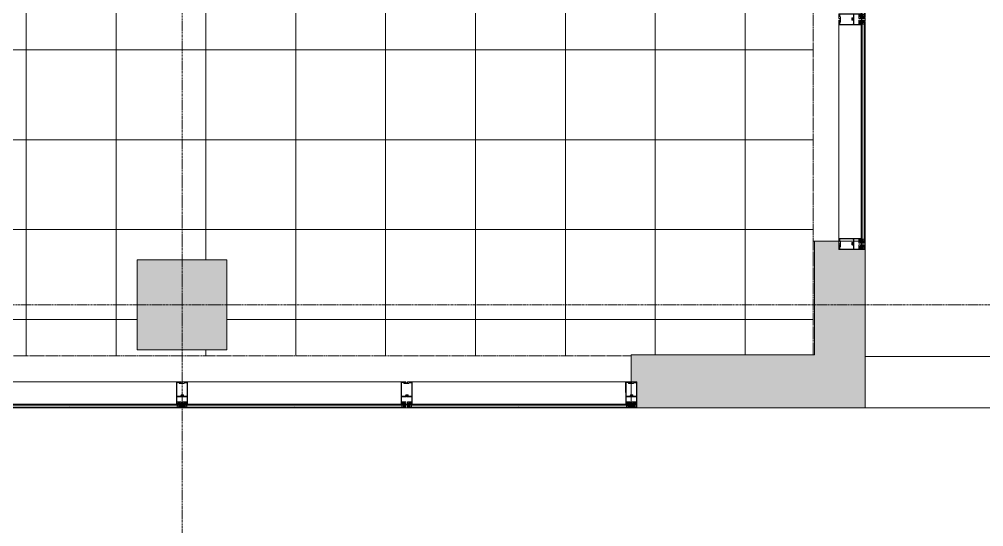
# Model space of a CAD drawing. Header units: inches. Extents: x -203 to 2853, y -968 to 768.
# Drawn here: x 1511.3 to 1768.9, y -570.5 to -435.1 of the extents above; entities that cross this region are included whole.
import ezdxf

# ---------------------------------------------------------------- set-up
doc = ezdxf.new("R2010")
doc.units = ezdxf.units.IN
doc.header["$MEASUREMENT"] = 0
doc.linetypes.add('Demolished', pattern=[0.1875, 0.125, -0.0625])
doc.linetypes.add('Grid Line 1_2_', pattern=[0.875, 0.5, -0.125, 0.125, -0.125])
for name, color, linetype, lineweight in [('A-CLNG', 13, 'Continuous', 13), ('A-CLNG-PATT', 13, 'Continuous', 13), ('A-DETL-GENF', 92, 'Continuous', 9), ('A-DETL-THIN', 151, 'Continuous', 9), ('A-Glaz-Exst', 7, 'Continuous', 9), ('A-WALL', 113, 'Continuous', 13), ('A-Wall-Exst', 7, 'Continuous', 9), ('A-WALL-PATT', 111, 'Continuous', 13), ('Jenner and Block 9fl_BB - MODIFIED_pb_dwg', 8, 'Continuous', 9), ('S-GRID', 1, 'Continuous', 9)]:
    doc.layers.add(name, color=color, linetype=linetype, lineweight=lineweight)

# ---------------------------------------------------------------- blocks, each defined once
blk = doc.blocks.new('Jenner and Block 9fl_BB - MODIFIED_pb_dwg_CW-STRIP-5619057-LEVEL 8 - DEMO RCP')
at = {"layer": 'A-Glaz-Exst'}
for p, q in [((-127.5, -52.64), (-124.39, -51.32)), ((-124.23, -51.38), (-123.91, -52.13)), ((-124.05, -51.17), (-123.01, -50.73)), ((-120.76, -51.54), (-120.96, -51.08)), ((-127.34, -53.32), (-127.56, -52.8)), ((-127.2, -53.33), (-127.26, -53.35)), ((-126.62, -54.54), (-127.12, -53.36)), ((-126.42, -55.17), (-123.32, -53.85)), ((-124.09, -52.63), (-124.08, -52.59)), ((-124.09, -52.78), (-124.03, -52.91)), ((-124.06, -52.65), (-124.04, -52.6)), ((-124.04, -52.43), (-123.99, -52.37)), ((-124.01, -52.57), (-123.8, -52.48)), ((-123.96, -52.47), (-123.97, -52.44)), ((-123.96, -52.36), (-123.88, -52.36)), ((-123.92, -52.42), (-123.9, -52.45)), ((-123.75, -52.48), (-123.71, -52.5)), ((-123.74, -52.44), (-123.69, -52.46)), ((-123.25, -53.69), (-123.64, -52.78)), ((-123.59, -52.56), (-123.13, -53.64)), ((-122.97, -53.7), (-121.94, -53.26)), ((-121.88, -51.54), (-122.01, -51.58)), ((-121.75, -51.73), (-121.85, -51.55)), ((-121.68, -51.87), (-121.79, -51.93)), ((-121.72, -51.64), (-121.66, -51.83)), ((-126.7, -54.61), (-126.64, -54.58))]:
    blk.add_line(p, q, dxfattribs=at)
at = {"layer": 'A-Glaz-Exst', "flags": 128}
for points in [[(-133.51, -24.09), (-122.34, -50.38), (-122.08, -51.01), (-121.85, -50.92), (-133.28, -23.99)], [(-132.82, -23.8), (-121.39, -50.72), (-121.16, -50.62), (-132.59, -23.7)], [(-122.46, -50.43), (-122.48, -50.37), (-127.89, -52.67), (-127.4, -53.82), (-127.17, -53.72), (-127.4, -53.82), (-127.89, -52.67), (-122.48, -50.37), (-122.46, -50.43), (-122.34, -50.38), (-122.46, -50.43), (-122.69, -50.53)], [(-123.87, -52.45), (-123.67, -52.37), (-124.11, -51.34)], [(-122.85, -50.8), (-122.46, -51.72), (-121.94, -51.5), (-121.95, -51.47), (-121.99, -51.48), (-122.01, -51.45), (-121.87, -51.38), (-121.85, -51.42), (-121.89, -51.45), (-121.88, -51.47), (-121.82, -51.45), (-120.96, -51.08), (-121.06, -50.85)], [(-122.34, -50.38), (-122.54, -50.87), (-122.2, -50.73), (-122.69, -50.53), (-122.37, -51.28)], [(-121.82, -51.45), (-120.96, -51.08), (-121.06, -50.85), (-122.21, -51.34)], [(-122.05, -51.56), (-122.05, -51.55), (-121.94, -51.5)], [(-121.99, -50.5), (-122.02, -50.42), (-121.62, -50.24), (-121.59, -50.33)], [(-121.96, -50.56), (-121.94, -50.62), (-121.84, -50.78), (-121.49, -50.63), (-121.54, -50.45), (-121.56, -50.39)], [(-121.7, -51.74), (-121.82, -51.45), (-121.7, -51.74), (-121.71, -51.74)], [(-109.83, -79.22), (-121.26, -52.3), (-121.49, -52.4), (-121.22, -53.03), (-121.34, -53.08), (-121.31, -53.13), (-126.72, -55.43), (-127.21, -54.28), (-126.95, -54.17), (-126.98, -54.18), (-127.21, -54.28), (-126.72, -55.43), (-121.31, -53.13), (-121.34, -53.08), (-121.57, -53.17)], [(-126.88, -54.24), (-126.91, -54.19), (-127.09, -53.75), (-126.74, -54.59)], [(-123.94, -52.21), (-124.27, -52.35), (-124.17, -52.58), (-123.98, -52.5)], [(-124.08, -52.57), (-124.09, -52.55), (-123.98, -52.5), (-124, -52.45), (-124.02, -52.45)], [(-123.87, -52.39), (-123.89, -52.4), (-123.87, -52.45), (-123.76, -52.41), (-123.75, -52.43)], [(-121.87, -53.1), (-122.26, -52.18), (-121.74, -51.96), (-121.73, -51.99), (-121.77, -52.01), (-121.75, -52.05), (-121.61, -51.99), (-121.63, -51.95), (-121.67, -51.96), (-121.68, -51.93), (-121.57, -51.89), (-121.69, -51.6), (-121.7, -51.6), (-121.69, -51.6), (-121.57, -51.89), (-120.76, -51.54), (-120.67, -51.77), (-121.82, -52.26)], [(-110.06, -79.32), (-121.22, -53.03), (-121.71, -52.83), (-121.37, -52.68), (-121.57, -53.17), (-121.88, -52.43)], [(-121.81, -51.97), (-121.8, -51.98), (-121.74, -51.96)], [(-121.08, -52.63), (-121.11, -52.57), (-121.15, -52.39), (-120.81, -52.24), (-120.71, -52.4), (-120.68, -52.46)], [(-121.06, -52.69), (-121.02, -52.77), (-120.62, -52.6), (-120.66, -52.52)], [(-109.37, -79.03), (-120.8, -52.1), (-120.57, -52), (-109.14, -78.93)], [(-126.92, -54.33), (-126.83, -54.53), (-126.86, -54.54), (-126.88, -54.5), (-126.92, -54.51), (-126.86, -54.66), (-126.82, -54.64), (-126.84, -54.6), (-126.81, -54.58), (-126.59, -55.1)]]:
    blk.add_lwpolyline(points, dxfattribs=at)
blk.add_lwpolyline([(-120.67, -51.77), (-120.76, -51.54), (-121.57, -51.89), (-120.76, -51.54)], close=True, dxfattribs=at)
at = {"layer": 'A-Glaz-Exst'}
for centre, radius in [((-121.98, -50.53), 0.0312), ((-121.57, -50.36), 0.0313), ((-121.07, -52.66), 0.0312), ((-120.67, -52.49), 0.0312)]:
    blk.add_circle(centre, radius, dxfattribs=at)
for centre, radius, start, end in [((-124.34, -51.43), 0.125, 23.0045, 113.0045), ((-124, -51.29), 0.125, 113.0045, 203.0045), ((-122.96, -50.85), 0.125, 23.0045, 113.0045), ((-122.22, -51.15), 0.313, 76.1346, 149.8744), ((-122.18, -51.16), 0.221, 68.0045, 194.8744), ((-122.26, -51.23), 0.125, 203.0045, 293.0045), ((-121.97, -51.25), 0.257, 114.4891, 201.5199), ((-121.43, -51.25), 0.531, 84.932, 141.077), ((-121.55, -50.92), 0.145, 75.2021, 272.5168), ((-121.46, -50.89), 0.13, 309.3067, 96.5963), ((-121.06, -50.72), 0.266, 174.932, 231.077), ((-121.01, -50.7), 0.266, 174.932, 231.077), ((-120.95, -50.67), 0.266, 174.932, 231.077), ((-120.89, -50.65), 0.266, 174.932, 231.077), ((-127.45, -52.75), 0.125, 113.0045, 203.0045), ((-127.29, -53.29), 0.0625, 203.0045, 293.0045), ((-127.18, -53.39), 0.0625, 23.0045, 113.0045), ((-127.15, -53.78), 0.0625, 23.0045, 113.0045), ((-127.15, -53.78), 0.0625, 23.0045, 113.0045), ((-124.01, -52.66), 0.089, 160.7135, 253.0177), ((-124.03, -52.23), 0.548, 263.7768, 322.8434), ((-124.09, -52.58), 0.0197, 337.7655, 23.0045), ((-123.99, -52.65), 0.0695, 179.3043, 235.285), ((-124.03, -52.58), 0.0139, 50.356, 225.537), ((-124.03, -52.44), 0.016, 138.4428, 293.0045), ((-124.03, -52.23), 0.517, 269.0257, 316.9833), ((-124.05, -52.6), 0.0118, 337.7655, 45.537), ((-124.02, -52.26), 0.451, 268.6149, 317.394), ((-124.03, -52.23), 0.673, 269.5765, 305.68), ((-124.02, -52.56), 0.0118, 230.356, 293.0045), ((-123.96, -52.4), 0.04, 87.5662, 138.4428), ((-123.94, -52.43), 0.0306, 26.7074, 199.3016), ((-123.93, -52.46), 0.0306, 206.7074, 19.3016), ((-123.97, -52.16), 0.0625, 293.0045, 23.0045), ((-123.88, -52.38), 0.016, 293.0045, 87.5662), ((-123.8, -52.47), 0.0118, 293.0045, 355.653), ((-123.77, -52.47), 0.0139, 0.472, 175.653), ((-123.75, -52.47), 0.0118, 180.472, 248.2435), ((-123.73, -52.43), 0.0197, 203.0045, 248.2435), ((-123.75, -52.55), 0.0695, 350.7239, 46.7046), ((-123.73, -52.54), 0.089, 332.9913, 65.2955), ((-123.37, -53.73), 0.125, 293.0045, 23.0045), ((-123.02, -53.59), 0.125, 203.0045, 293.0045), ((-122.02, -51.55), 0.0312, 203.0045, 288.0045), ((-121.98, -53.15), 0.125, 293.0045, 23.0045), ((-121.77, -52.38), 0.125, 113.0045, 203.0045), ((-121.88, -51.57), 0.0312, 23.0045, 108.0045), ((-121.67, -52.37), 0.221, 211.1346, 338.0045), ((-121.58, -52.16), 0.257, 204.4891, 291.5199), ((-121.78, -51.95), 0.0312, 118.0045, 203.0045), ((-121.69, -52.41), 0.313, 256.1346, 329.8744), ((-121.72, -51.71), 0.0313, 208.0045, 293.0045), ((-121.69, -51.63), 0.0313, 113.0045, 198.0045), ((-121.69, -51.84), 0.0312, 298.0045, 23.0045), ((-121.21, -51.77), 0.531, 264.932, 321.077), ((-121.06, -52.09), 0.145, 133.4921, 330.8069), ((-120.97, -52.04), 0.13, 309.4127, 96.7023), ((-120.57, -51.87), 0.266, 174.932, 231.077), ((-120.52, -51.85), 0.266, 174.932, 231.077), ((-120.46, -51.82), 0.266, 174.932, 231.077), ((-120.4, -51.8), 0.266, 174.932, 231.077), ((-126.94, -54.2), 0.0312, 23.0045, 113.0045), ((-126.94, -54.2), 0.0312, 23.0045, 113.0045), ((-126.89, -54.31), 0.0312, 113.0045, 203.0045), ((-126.91, -54.26), 0.0313, 293.0045, 23.0045), ((-126.71, -54.58), 0.0312, 203.0045, 293.0045), ((-126.65, -54.55), 0.0313, 293.0045, 23.0045), ((-126.47, -55.05), 0.125, 203.0045, 293.0045)]:
    blk.add_arc(centre, radius, start, end, dxfattribs=at)
blk = doc.blocks.new('Jenner and Block 9fl_BB - MODIFIED_pb_dwg_CW-STRIP-V18-LEVEL 8 - DEMO RCP')
at = {"layer": 'A-Glaz-Exst'}
for p, q in [((-127.5, -52.64), (-124.39, -51.32)), ((-124.23, -51.38), (-123.91, -52.13)), ((-124.05, -51.17), (-123.01, -50.73)), ((-122.46, -50.43), (-122.48, -50.37)), ((-120.76, -51.54), (-120.96, -51.08)), ((-127.34, -53.32), (-127.56, -52.8)), ((-127.2, -53.33), (-127.26, -53.35)), ((-126.62, -54.54), (-127.12, -53.36)), ((-126.42, -55.17), (-123.32, -53.85)), ((-124.09, -52.63), (-124.08, -52.59)), ((-124.09, -52.78), (-124.03, -52.91)), ((-124.06, -52.65), (-124.04, -52.6)), ((-124.04, -52.43), (-123.99, -52.37)), ((-124.01, -52.57), (-123.8, -52.48)), ((-123.96, -52.47), (-123.97, -52.44)), ((-123.96, -52.36), (-123.88, -52.36)), ((-123.92, -52.42), (-123.9, -52.45)), ((-123.75, -52.48), (-123.71, -52.5)), ((-123.74, -52.44), (-123.69, -52.46)), ((-123.25, -53.69), (-123.64, -52.78)), ((-123.59, -52.56), (-123.13, -53.64)), ((-122.97, -53.7), (-121.94, -53.26)), ((-121.88, -51.54), (-122.01, -51.58)), ((-121.75, -51.73), (-121.85, -51.55)), ((-121.68, -51.87), (-121.79, -51.93)), ((-121.72, -51.64), (-121.66, -51.83)), ((-126.7, -54.61), (-126.64, -54.58))]:
    blk.add_line(p, q, dxfattribs=at)
at = {"layer": 'A-Glaz-Exst', "flags": 128}
for points in [[(-123.87, -52.45), (-123.67, -52.37), (-124.11, -51.34)], [(-122.85, -50.8), (-122.46, -51.72), (-121.94, -51.5), (-121.95, -51.47), (-121.99, -51.48), (-122.01, -51.45), (-121.87, -51.38), (-121.85, -51.42), (-121.89, -51.45), (-121.88, -51.47), (-121.82, -51.45), (-120.96, -51.08), (-121.06, -50.85)], [(-122.48, -50.37), (-122.46, -50.43), (-122.34, -50.38), (-122.46, -50.43), (-122.69, -50.53)], [(-122.34, -50.38), (-122.54, -50.87), (-122.2, -50.73), (-122.69, -50.53), (-122.37, -51.28)], [(-122.37, -50.32), (-122.34, -50.38), (-122.08, -51.01), (-121.85, -50.92), (-122.14, -50.23)], [(-121.82, -51.45), (-120.96, -51.08), (-121.06, -50.85), (-122.21, -51.34)], [(-122.05, -51.56), (-122.05, -51.55), (-121.94, -51.5)], [(-121.99, -50.5), (-122.02, -50.42), (-121.62, -50.24), (-121.59, -50.33)], [(-121.96, -50.56), (-121.94, -50.62), (-121.84, -50.78), (-121.49, -50.63), (-121.54, -50.45), (-121.56, -50.39)], [(-121.7, -51.74), (-121.82, -51.45), (-121.7, -51.74), (-121.71, -51.74)], [(-121.68, -50.03), (-121.39, -50.72), (-121.16, -50.62), (-121.45, -49.93)], [(-109.83, -79.22), (-121.26, -52.3), (-121.49, -52.4), (-121.22, -53.03), (-121.34, -53.08), (-121.31, -53.13), (-126.72, -55.43), (-127.21, -54.28), (-126.95, -54.17), (-126.98, -54.18), (-127.21, -54.28), (-126.72, -55.43), (-121.31, -53.13), (-121.34, -53.08), (-121.57, -53.17)], [(-126.88, -54.24), (-126.91, -54.19), (-127.09, -53.75), (-126.74, -54.59)], [(-123.94, -52.21), (-124.27, -52.35), (-124.17, -52.58), (-123.98, -52.5)], [(-124.08, -52.57), (-124.09, -52.55), (-123.98, -52.5), (-124, -52.45), (-124.02, -52.45)], [(-123.87, -52.39), (-123.89, -52.4), (-123.87, -52.45), (-123.76, -52.41), (-123.75, -52.43)], [(-121.87, -53.1), (-122.26, -52.18), (-121.74, -51.96), (-121.73, -51.99), (-121.77, -52.01), (-121.75, -52.05), (-121.61, -51.99), (-121.63, -51.95), (-121.67, -51.96), (-121.68, -51.93), (-121.57, -51.89), (-121.69, -51.6), (-121.7, -51.6), (-121.69, -51.6), (-121.57, -51.89), (-120.76, -51.54), (-120.67, -51.77), (-121.82, -52.26)], [(-110.06, -79.32), (-121.22, -53.03), (-121.71, -52.83), (-121.37, -52.68), (-121.57, -53.17), (-121.88, -52.43)], [(-121.81, -51.97), (-121.8, -51.98), (-121.74, -51.96)], [(-121.08, -52.63), (-121.11, -52.57), (-121.15, -52.39), (-120.81, -52.24), (-120.71, -52.4), (-120.68, -52.46)], [(-121.06, -52.69), (-121.02, -52.77), (-120.62, -52.6), (-120.66, -52.52)], [(-109.37, -79.03), (-120.8, -52.1), (-120.57, -52), (-109.14, -78.93)], [(-126.92, -54.33), (-126.83, -54.53), (-126.86, -54.54), (-126.88, -54.5), (-126.92, -54.51), (-126.86, -54.66), (-126.82, -54.64), (-126.84, -54.6), (-126.81, -54.58), (-126.59, -55.1)]]:
    blk.add_lwpolyline(points, dxfattribs=at)
for points in [[(-127.4, -53.82), (-127.17, -53.72)], [(-120.67, -51.77), (-120.76, -51.54), (-121.57, -51.89), (-120.76, -51.54)]]:
    blk.add_lwpolyline(points, close=True, dxfattribs=at)
at = {"layer": 'A-Glaz-Exst'}
for centre, radius in [((-121.98, -50.53), 0.0312), ((-121.57, -50.36), 0.0313), ((-121.07, -52.66), 0.0312), ((-120.67, -52.49), 0.0312)]:
    blk.add_circle(centre, radius, dxfattribs=at)
for centre, radius, start, end in [((-124.34, -51.43), 0.125, 23.0045, 113.0045), ((-124, -51.29), 0.125, 113.0045, 203.0045), ((-122.96, -50.85), 0.125, 23.0045, 113.0045), ((-122.22, -51.15), 0.313, 76.1346, 149.8744), ((-122.18, -51.16), 0.221, 68.0045, 194.8744), ((-122.26, -51.23), 0.125, 203.0045, 293.0045), ((-121.97, -51.25), 0.257, 114.4891, 201.5199), ((-121.43, -51.25), 0.531, 84.932, 141.077), ((-121.55, -50.92), 0.145, 75.2021, 272.5168), ((-121.46, -50.89), 0.13, 309.3067, 96.5963), ((-121.06, -50.72), 0.266, 174.932, 231.077), ((-121.01, -50.7), 0.266, 174.932, 231.077), ((-120.95, -50.67), 0.266, 174.932, 231.077), ((-120.89, -50.65), 0.266, 174.932, 231.077), ((-127.45, -52.75), 0.125, 113.0045, 203.0045), ((-127.29, -53.29), 0.0625, 203.0045, 293.0045), ((-127.18, -53.39), 0.0625, 23.0045, 113.0045), ((-127.15, -53.78), 0.0625, 23.0045, 113.0045), ((-127.15, -53.78), 0.0625, 23.0045, 113.0045), ((-124.01, -52.66), 0.089, 160.7135, 253.0177), ((-124.03, -52.23), 0.548, 263.7768, 322.8434), ((-124.09, -52.58), 0.0197, 337.7655, 23.0045), ((-123.99, -52.65), 0.0695, 179.3043, 235.285), ((-124.03, -52.58), 0.0139, 50.356, 225.537), ((-124.03, -52.44), 0.016, 138.4428, 293.0045), ((-124.03, -52.23), 0.517, 269.0257, 316.9833), ((-124.05, -52.6), 0.0118, 337.7655, 45.537), ((-124.02, -52.26), 0.451, 268.6149, 317.394), ((-124.03, -52.23), 0.673, 269.5765, 305.68), ((-124.02, -52.56), 0.0118, 230.356, 293.0045), ((-123.96, -52.4), 0.04, 87.5662, 138.4428), ((-123.94, -52.43), 0.0306, 26.7074, 199.3016), ((-123.93, -52.46), 0.0306, 206.7074, 19.3016), ((-123.97, -52.16), 0.0625, 293.0045, 23.0045), ((-123.88, -52.38), 0.016, 293.0045, 87.5662), ((-123.8, -52.47), 0.0118, 293.0045, 355.653), ((-123.77, -52.47), 0.0139, 0.472, 175.653), ((-123.75, -52.47), 0.0118, 180.472, 248.2435), ((-123.73, -52.43), 0.0197, 203.0045, 248.2435), ((-123.75, -52.55), 0.0695, 350.7239, 46.7046), ((-123.73, -52.54), 0.089, 332.9913, 65.2955), ((-123.37, -53.73), 0.125, 293.0045, 23.0045), ((-123.02, -53.59), 0.125, 203.0045, 293.0045), ((-122.02, -51.55), 0.0312, 203.0045, 288.0045), ((-121.98, -53.15), 0.125, 293.0045, 23.0045), ((-121.77, -52.38), 0.125, 113.0045, 203.0045), ((-121.88, -51.57), 0.0312, 23.0045, 108.0045), ((-121.67, -52.37), 0.221, 211.1346, 338.0045), ((-121.58, -52.16), 0.257, 204.4891, 291.5199), ((-121.78, -51.95), 0.0312, 118.0045, 203.0045), ((-121.69, -52.41), 0.313, 256.1346, 329.8744), ((-121.72, -51.71), 0.0313, 208.0045, 293.0045), ((-121.69, -51.63), 0.0313, 113.0045, 198.0045), ((-121.69, -51.84), 0.0312, 298.0045, 23.0045), ((-121.21, -51.77), 0.531, 264.932, 321.077), ((-121.06, -52.09), 0.145, 133.4921, 330.8069), ((-120.97, -52.04), 0.13, 309.4127, 96.7023), ((-120.57, -51.87), 0.266, 174.932, 231.077), ((-120.52, -51.85), 0.266, 174.932, 231.077), ((-120.46, -51.82), 0.266, 174.932, 231.077), ((-120.4, -51.8), 0.266, 174.932, 231.077), ((-126.94, -54.2), 0.0312, 23.0045, 113.0045), ((-126.94, -54.2), 0.0312, 23.0045, 113.0045), ((-126.89, -54.31), 0.0312, 113.0045, 203.0045), ((-126.91, -54.26), 0.0313, 293.0045, 23.0045), ((-126.71, -54.58), 0.0312, 203.0045, 293.0045), ((-126.65, -54.55), 0.0313, 293.0045, 23.0045), ((-126.47, -55.05), 0.125, 203.0045, 293.0045)]:
    blk.add_arc(centre, radius, start, end, dxfattribs=at)
blk = doc.blocks.new('Jenner and Block 9fl_BB - MODIFIED_pb_dwg_CW-STRIP-V19-LEVEL 8 - DEMO RCP')
at = {"layer": 'A-Glaz-Exst'}
for p, q in [((-127.5, -52.64), (-124.39, -51.32)), ((-124.23, -51.38), (-123.91, -52.13)), ((-124.05, -51.17), (-123.01, -50.73)), ((-120.76, -51.54), (-120.96, -51.08)), ((-127.34, -53.32), (-127.56, -52.8)), ((-127.2, -53.33), (-127.26, -53.35)), ((-126.62, -54.54), (-127.12, -53.36)), ((-126.42, -55.17), (-123.32, -53.85)), ((-124.09, -52.63), (-124.08, -52.59)), ((-124.09, -52.78), (-124.03, -52.91)), ((-124.06, -52.65), (-124.04, -52.6)), ((-124.04, -52.43), (-123.99, -52.37)), ((-124.01, -52.57), (-123.8, -52.48)), ((-123.96, -52.47), (-123.97, -52.44)), ((-123.96, -52.36), (-123.88, -52.36)), ((-123.92, -52.42), (-123.9, -52.45)), ((-123.75, -52.48), (-123.71, -52.5)), ((-123.74, -52.44), (-123.69, -52.46)), ((-123.25, -53.69), (-123.64, -52.78)), ((-123.59, -52.56), (-123.13, -53.64)), ((-122.97, -53.7), (-121.94, -53.26)), ((-121.88, -51.54), (-122.01, -51.58)), ((-121.75, -51.73), (-121.85, -51.55)), ((-121.68, -51.87), (-121.79, -51.93)), ((-121.72, -51.64), (-121.66, -51.83)), ((-126.7, -54.61), (-126.64, -54.58))]:
    blk.add_line(p, q, dxfattribs=at)
at = {"layer": 'A-Glaz-Exst', "flags": 128}
for points in [[(-133.51, -24.09), (-122.34, -50.38), (-122.08, -51.01), (-121.85, -50.92), (-133.28, -23.99)], [(-132.82, -23.8), (-121.39, -50.72), (-121.16, -50.62), (-132.59, -23.7)], [(-122.46, -50.43), (-122.48, -50.37), (-127.89, -52.67), (-127.6, -53.36)], [(-127.6, -53.36), (-127.89, -52.67), (-122.48, -50.37), (-122.46, -50.43), (-122.34, -50.38), (-122.46, -50.43), (-122.69, -50.53)], [(-123.87, -52.45), (-123.67, -52.37), (-124.11, -51.34)], [(-122.85, -50.8), (-122.46, -51.72), (-121.94, -51.5), (-121.95, -51.47), (-121.99, -51.48), (-122.01, -51.45), (-121.87, -51.38), (-121.85, -51.42), (-121.89, -51.45), (-121.88, -51.47), (-121.82, -51.45), (-120.96, -51.08), (-121.06, -50.85)], [(-122.34, -50.38), (-122.54, -50.87), (-122.2, -50.73), (-122.69, -50.53), (-122.37, -51.28)], [(-121.82, -51.45), (-120.96, -51.08), (-121.06, -50.85), (-122.21, -51.34)], [(-122.05, -51.56), (-122.05, -51.55), (-121.94, -51.5)], [(-121.99, -50.5), (-122.02, -50.42), (-121.62, -50.24), (-121.59, -50.33)], [(-121.96, -50.56), (-121.94, -50.62), (-121.84, -50.78), (-121.49, -50.63), (-121.54, -50.45), (-121.56, -50.39)], [(-121.7, -51.74), (-121.82, -51.45), (-121.7, -51.74), (-121.71, -51.74)], [(-126.88, -54.24), (-126.91, -54.19), (-127.09, -53.75), (-126.74, -54.59)], [(-123.94, -52.21), (-124.27, -52.35), (-124.17, -52.58), (-123.98, -52.5)], [(-124.08, -52.57), (-124.09, -52.55), (-123.98, -52.5), (-124, -52.45), (-124.02, -52.45)], [(-123.87, -52.39), (-123.89, -52.4), (-123.87, -52.45), (-123.76, -52.41), (-123.75, -52.43)], [(-121.87, -53.1), (-122.26, -52.18), (-121.74, -51.96), (-121.73, -51.99), (-121.77, -52.01), (-121.75, -52.05), (-121.61, -51.99), (-121.63, -51.95), (-121.67, -51.96), (-121.68, -51.93), (-121.57, -51.89), (-121.69, -51.6), (-121.7, -51.6), (-121.69, -51.6), (-121.57, -51.89), (-120.76, -51.54), (-120.67, -51.77), (-121.82, -52.26)], [(-121.2, -53.09), (-121.22, -53.03), (-121.71, -52.83), (-121.37, -52.68), (-121.57, -53.17), (-121.88, -52.43)], [(-121.81, -51.97), (-121.8, -51.98), (-121.74, -51.96)], [(-121.31, -53.13), (-121.34, -53.08), (-121.57, -53.17)], [(-120.97, -52.99), (-121.26, -52.3), (-121.49, -52.4), (-121.22, -53.03), (-121.34, -53.08), (-121.31, -53.13)], [(-121.08, -52.63), (-121.11, -52.57), (-121.15, -52.39), (-120.81, -52.24), (-120.71, -52.4), (-120.68, -52.46)], [(-121.06, -52.69), (-121.02, -52.77), (-120.62, -52.6), (-120.66, -52.52)], [(-120.51, -52.79), (-120.8, -52.1), (-120.57, -52), (-120.28, -52.69)], [(-126.92, -54.33), (-126.83, -54.53), (-126.86, -54.54), (-126.88, -54.5), (-126.92, -54.51), (-126.86, -54.66), (-126.82, -54.64), (-126.84, -54.6), (-126.81, -54.58), (-126.59, -55.1)]]:
    blk.add_lwpolyline(points, dxfattribs=at)
for points in [[(-127.4, -53.82), (-127.17, -53.72)], [(-120.67, -51.77), (-120.76, -51.54), (-121.57, -51.89), (-120.76, -51.54)], [(-127.21, -54.28), (-126.95, -54.17), (-126.98, -54.18)]]:
    blk.add_lwpolyline(points, close=True, dxfattribs=at)
at = {"layer": 'A-Glaz-Exst'}
for centre, radius in [((-121.98, -50.53), 0.0312), ((-121.57, -50.36), 0.0313), ((-121.07, -52.66), 0.0312), ((-120.67, -52.49), 0.0312)]:
    blk.add_circle(centre, radius, dxfattribs=at)
for centre, radius, start, end in [((-124.34, -51.43), 0.125, 23.0045, 113.0045), ((-124, -51.29), 0.125, 113.0045, 203.0045), ((-122.96, -50.85), 0.125, 23.0045, 113.0045), ((-122.22, -51.15), 0.313, 76.1346, 149.8744), ((-122.18, -51.16), 0.221, 68.0045, 194.8744), ((-122.26, -51.23), 0.125, 203.0045, 293.0045), ((-121.97, -51.25), 0.257, 114.4891, 201.5199), ((-121.43, -51.25), 0.531, 84.932, 141.077), ((-121.55, -50.92), 0.145, 75.2021, 272.5168), ((-121.46, -50.89), 0.13, 309.3067, 96.5963), ((-121.06, -50.72), 0.266, 174.932, 231.077), ((-121.01, -50.7), 0.266, 174.932, 231.077), ((-120.95, -50.67), 0.266, 174.932, 231.077), ((-120.89, -50.65), 0.266, 174.932, 231.077), ((-127.45, -52.75), 0.125, 113.0045, 203.0045), ((-127.29, -53.29), 0.0625, 203.0045, 293.0045), ((-127.18, -53.39), 0.0625, 23.0045, 113.0045), ((-127.15, -53.78), 0.0625, 23.0045, 113.0045), ((-127.15, -53.78), 0.0625, 23.0045, 113.0045), ((-124.01, -52.66), 0.089, 160.7135, 253.0177), ((-124.03, -52.23), 0.548, 263.7768, 322.8434), ((-124.09, -52.58), 0.0197, 337.7655, 23.0045), ((-123.99, -52.65), 0.0695, 179.3043, 235.285), ((-124.03, -52.58), 0.0139, 50.356, 225.537), ((-124.03, -52.44), 0.016, 138.4428, 293.0045), ((-124.03, -52.23), 0.517, 269.0257, 316.9833), ((-124.05, -52.6), 0.0118, 337.7655, 45.537), ((-124.02, -52.26), 0.451, 268.6149, 317.394), ((-124.03, -52.23), 0.673, 269.5765, 305.68), ((-124.02, -52.56), 0.0118, 230.356, 293.0045), ((-123.96, -52.4), 0.04, 87.5662, 138.4428), ((-123.94, -52.43), 0.0306, 26.7074, 199.3016), ((-123.93, -52.46), 0.0306, 206.7074, 19.3016), ((-123.97, -52.16), 0.0625, 293.0045, 23.0045), ((-123.88, -52.38), 0.016, 293.0045, 87.5662), ((-123.8, -52.47), 0.0118, 293.0045, 355.653), ((-123.77, -52.47), 0.0139, 0.472, 175.653), ((-123.75, -52.47), 0.0118, 180.472, 248.2435), ((-123.73, -52.43), 0.0197, 203.0045, 248.2435), ((-123.75, -52.55), 0.0695, 350.7239, 46.7046), ((-123.73, -52.54), 0.089, 332.9913, 65.2955), ((-123.37, -53.73), 0.125, 293.0045, 23.0045), ((-123.02, -53.59), 0.125, 203.0045, 293.0045), ((-122.02, -51.55), 0.0312, 203.0045, 288.0045), ((-121.98, -53.15), 0.125, 293.0045, 23.0045), ((-121.77, -52.38), 0.125, 113.0045, 203.0045), ((-121.88, -51.57), 0.0312, 23.0045, 108.0045), ((-121.67, -52.37), 0.221, 211.1346, 338.0045), ((-121.58, -52.16), 0.257, 204.4891, 291.5199), ((-121.78, -51.95), 0.0312, 118.0045, 203.0045), ((-121.69, -52.41), 0.313, 256.1346, 329.8744), ((-121.72, -51.71), 0.0313, 208.0045, 293.0045), ((-121.69, -51.63), 0.0313, 113.0045, 198.0045), ((-121.69, -51.84), 0.0312, 298.0045, 23.0045), ((-121.21, -51.77), 0.531, 264.932, 321.077), ((-121.06, -52.09), 0.145, 133.4921, 330.8069), ((-120.97, -52.04), 0.13, 309.4127, 96.7023), ((-120.57, -51.87), 0.266, 174.932, 231.077), ((-120.52, -51.85), 0.266, 174.932, 231.077), ((-120.46, -51.82), 0.266, 174.932, 231.077), ((-120.4, -51.8), 0.266, 174.932, 231.077), ((-126.94, -54.2), 0.0312, 23.0045, 113.0045), ((-126.94, -54.2), 0.0312, 23.0045, 113.0045), ((-126.89, -54.31), 0.0312, 113.0045, 203.0045), ((-126.91, -54.26), 0.0313, 293.0045, 23.0045), ((-126.71, -54.58), 0.0312, 203.0045, 293.0045), ((-126.65, -54.55), 0.0313, 293.0045, 23.0045), ((-126.47, -55.05), 0.125, 203.0045, 293.0045)]:
    blk.add_arc(centre, radius, start, end, dxfattribs=at)
blk = doc.blocks.new('Jenner and Block 9fl_BB - MODIFIED_pb_dwg-4752101-LEVEL 8 - DEMO RCP')
at = {"layer": 'A-Glaz-Exst'}
for p, q in [((1730.17, -493.55), (1730.17, -436.55)), ((1496.23, -531.81), (1553.23, -531.81)), ((1556.23, -531.81), (1613.23, -531.81)), ((1616.23, -531.81), (1673.23, -531.81))]:
    blk.add_line(p, q, dxfattribs=at)
at = {"layer": 'A-Wall-Exst'}
blk.add_line((1723.7, -494.3), (1723.3, -494.3), dxfattribs=at)
at = {"layer": 'A-Wall-Exst', "flags": 128}
for points in [[(1924.09, 337.71), (1924.09, -538.81), (1737.17, -538.81)], [(1737.17, -525.05), (1909.84, -525.05), (1909.84, 337.71)], [(1737.17, -496.55), (1737.17, -494.3), (1730.17, -494.3)], [(1674.68, -531.81), (1674.68, -538.81), (1676.23, -538.81)]]:
    blk.add_lwpolyline(points, dxfattribs=at)
at = {"layer": 'A-WALL-PATT', "color": 7, "lineweight": 9}
for p, q in [((1723.3, -494.3), (1723.7, -494.3)), ((1730.17, -494.3), (1737.17, -494.3)), ((1674.68, -538.81), (1674.68, -531.81))]:
    blk.add_line(p, q, dxfattribs=at)
for name, p, rotation in [('Jenner and Block 9fl_BB - MODIFIED_pb_dwg_CW-STRIP-5619057-LEVEL 8 - DEMO RCP', (1868.48, -435.05), 336.9955198969619), ('Jenner and Block 9fl_BB - MODIFIED_pb_dwg_CW-STRIP-V19-LEVEL 8 - DEMO RCP', (1868.48, -495.05), 336.9955198969619), ('Jenner and Block 9fl_BB - MODIFIED_pb_dwg_CW-STRIP-5619057-LEVEL 8 - DEMO RCP', (1494.73, -670.12), 246.9955198969619), ('Jenner and Block 9fl_BB - MODIFIED_pb_dwg_CW-STRIP-5619057-LEVEL 8 - DEMO RCP', (1554.73, -670.12), 246.9955198969619), ('Jenner and Block 9fl_BB - MODIFIED_pb_dwg_CW-STRIP-5619057-LEVEL 8 - DEMO RCP', (1614.73, -670.12), 246.9955198969619), ('Jenner and Block 9fl_BB - MODIFIED_pb_dwg_CW-STRIP-V18-LEVEL 8 - DEMO RCP', (1674.73, -670.12), 246.9955198969619)]:
    blk.add_blockref(name, p, dxfattribs=dict(rotation=rotation))

msp = doc.modelspace()

# ---------------------------------------------------------------- hatches: boundary and pattern name
at = {"layer": 'A-CLNG-PATT', "linetype": 'Demolished'}
h = msp.add_hatch(dxfattribs=at)
h.set_pattern_fill('FP_6', color=135, style=0, pattern_type=2)
h.set_pattern_definition([(270, (1585.11, -11.207), (-24, -1e-15), []), (180, (1585.11, -11.207), (3e-15, 24), [])])
h.paths.add_polyline_path([(1242.64, -524.94), (1674.68, -524.94), (1674.68, -524.65), (1723.3, -524.65), (1723.3, -378.61), (1502.19, -378.61), (1502.19, -381.44), (1198.61, -381.44), (1198.61, -415.71), (1608.83, -415.71), (1608.83, -419.21), (1198.61, -419.21), (1198.61, -524.94), (1203.94, -524.94)], flags=0)
h.paths.add_polyline_path([(1553.86, -523.31), (1542.73, -523.31), (1542.73, -499.31), (1566.73, -499.31), (1566.73, -523.31)], flags=0)
h.paths.add_polyline_path([(1266.11, -523.31), (1242.73, -523.31), (1242.73, -499.31), (1266.73, -499.31), (1266.73, -523.31)], flags=0)
h.paths.add_polyline_path([(1429.11, -482.21), (1428.33, -482.11), (1427.61, -481.81), (1426.99, -481.33), (1426.51, -480.71), (1426.21, -479.98), (1426.11, -479.21), (1426.21, -478.43), (1426.51, -477.71), (1426.99, -477.09), (1427.61, -476.61), (1428.33, -476.31), (1429.11, -476.21), (1429.89, -476.31), (1430.61, -476.61), (1431.23, -477.09), (1431.71, -477.71), (1432.01, -478.43), (1432.11, -479.21), (1432.01, -479.98), (1431.71, -480.71), (1431.23, -481.33), (1430.61, -481.81), (1429.89, -482.11)], flags=0)
h.paths.add_polyline_path([(1357.11, -482.21), (1356.33, -482.11), (1355.61, -481.81), (1354.99, -481.33), (1354.51, -480.71), (1354.21, -479.98), (1354.11, -479.21), (1354.21, -478.43), (1354.51, -477.71), (1354.99, -477.09), (1355.61, -476.61), (1356.33, -476.31), (1357.11, -476.21), (1357.89, -476.31), (1358.61, -476.61), (1359.23, -477.09), (1359.71, -477.71), (1360.01, -478.43), (1360.11, -479.21), (1360.01, -479.98), (1359.71, -480.71), (1359.23, -481.33), (1358.61, -481.81), (1357.89, -482.11)], flags=0)
h.paths.add_polyline_path([(1213.11, -482.21), (1212.33, -482.11), (1211.61, -481.81), (1210.99, -481.33), (1210.51, -480.71), (1210.21, -479.98), (1210.11, -479.21), (1210.21, -478.43), (1210.51, -477.71), (1210.99, -477.09), (1211.61, -476.61), (1212.33, -476.31), (1213.11, -476.21), (1213.89, -476.31), (1214.61, -476.61), (1215.23, -477.09), (1215.71, -477.71), (1216.01, -478.43), (1216.11, -479.21), (1216.01, -479.98), (1215.71, -480.71), (1215.23, -481.33), (1214.61, -481.81), (1213.89, -482.11)], flags=0)
h.paths.add_polyline_path([(1501.11, -482.21), (1500.33, -482.11), (1499.61, -481.81), (1498.99, -481.33), (1498.51, -480.71), (1498.21, -479.98), (1498.11, -479.21), (1498.21, -478.43), (1498.51, -477.71), (1498.99, -477.09), (1499.61, -476.61), (1500.33, -476.31), (1501.11, -476.21), (1501.89, -476.31), (1502.61, -476.61), (1503.23, -477.09), (1503.71, -477.71), (1504.01, -478.43), (1504.11, -479.21), (1504.01, -479.98), (1503.71, -480.71), (1503.23, -481.33), (1502.61, -481.81), (1501.89, -482.11)], flags=0)
h.paths.add_polyline_path([(1285.11, -482.21), (1284.33, -482.11), (1283.61, -481.81), (1282.99, -481.33), (1282.51, -480.71), (1282.21, -479.98), (1282.11, -479.21), (1282.21, -478.43), (1282.51, -477.71), (1282.99, -477.09), (1283.61, -476.61), (1284.33, -476.31), (1285.11, -476.21), (1285.89, -476.31), (1286.61, -476.61), (1287.23, -477.09), (1287.71, -477.71), (1288.01, -478.43), (1288.11, -479.21), (1288.01, -479.98), (1287.71, -480.71), (1287.23, -481.33), (1286.61, -481.81), (1285.89, -482.11)], flags=0)
h.paths.add_polyline_path([(1698.78, -373.99), (1699.3, -373.99), (1699.3, -29.34), (1553.86, -29.34), (1553.86, -373.99), (1618.11, -373.99), (1618.11, -349.99), (1618.61, -349.99), (1618.61, -373.99), (1678.11, -373.99), (1678.11, -349.99), (1678.61, -349.99), (1678.61, -373.99), (1698.77, -373.99)], flags=0)
h.paths.add_polyline_path([(1558.61, -372.77), (1558.11, -372.77), (1558.11, -348.77), (1558.61, -348.77), (1558.61, -370.03)], flags=0)
h.paths.add_polyline_path([(1585.11, -312.98), (1584.99, -312.98), (1584.99, -309.43), (1680.99, -309.43), (1680.99, -312.98), (1618.11, -312.98)], flags=0)
h.paths.add_polyline_path([(1585.11, -216.98), (1585.11, -213.43), (1680.99, -213.43), (1680.99, -216.98)], flags=0)
h.paths.add_polyline_path([(1610.32, -208.6), (1610.32, -192.6), (1646.32, -192.6), (1646.32, -208.6)], flags=0)
h.paths.add_polyline_path([(1585.11, -144.98), (1585.11, -141.43), (1680.99, -141.43), (1680.99, -144.98), (1610.32, -144.98)], flags=0)
h.paths.add_polyline_path([(1668.4, -72.98), (1585.11, -72.98), (1585.11, -69.43), (1681.11, -69.43), (1681.11, -72.98)], flags=0)
h.paths.add_polyline_path([(1582.87, -13.03), (1723.3, -13.03), (1723.3, 102.64), (1557.17, 102.64), (1557.17, -1.34), (1582.73, -1.34), (1582.73, -13.03)], flags=0)
h.paths.add_polyline_path([(1678.07, 12.79), (1585, 12.79), (1585, 25), (1680.95, 25), (1680.95, 12.79)], flags=0)
h.paths.add_polyline_path([(1629.69, 25.83), (1621.25, 25.83), (1621.25, 41.83), (1657.25, 41.83), (1657.25, 25.83)], flags=0)
h.paths.add_polyline_path([(1681.43, 60.79), (1585, 60.79), (1585, 73), (1681.43, 73), (1681.43, 64.04)], flags=0)
h.paths.add_polyline_path([(1585.07, 107.26), (1723.3, 107.26), (1723.3, 222.64), (1557.17, 222.64), (1557.17, 107.26), (1585, 107.26)], flags=0)
h.paths.add_polyline_path([(1681.11, 132.79), (1585.11, 132.79), (1585.11, 145), (1681.11, 145), (1681.11, 133.27)], flags=0)
h.paths.add_polyline_path([(1649.05, 147.83), (1621.25, 147.83), (1621.25, 163.83), (1657.25, 163.83), (1657.25, 147.83)], flags=0)
h.paths.add_polyline_path([(1677.76, 180.79), (1585.27, 180.79), (1585.27, 193), (1681.11, 193), (1681.11, 180.79)], flags=0)
h.paths.add_polyline_path([(1567.47, 227.26), (1723.3, 227.26), (1723.3, 346.96), (1557.17, 346.96), (1557.17, 227.26), (1566.89, 227.26)], flags=0)
h.paths.add_polyline_path([(1681.06, 252.79), (1585.11, 252.79), (1585.11, 265), (1681.06, 265), (1681.06, 257.88)], flags=0)
h.paths.add_polyline_path([(1629.69, 266.83), (1621.25, 266.83), (1621.25, 282.83), (1657.25, 282.83), (1657.25, 266.83), (1639.37, 266.83)], flags=0)
h.paths.add_polyline_path([(1590.99, 300.79), (1585.11, 300.79), (1585.11, 313), (1681.22, 313), (1681.22, 300.79), (1600.66, 300.79)], flags=0)
at = {"layer": 'A-DETL-GENF'}
h = msp.add_hatch(color=7, dxfattribs=at)
h.paths.add_polyline_path([(464.83, -720.82), (893.53, -538.81), (1016.23, -538.81), (1016.23, -524.94), (892.67, -524.94), (457.06, -709.88), (459.54, -715.74), (462.19, -714.61)], flags=0)
h.paths.add_polyline_path([(3.31, -538.98), (25.4, -529.6), (16.02, -507.51), (-6.07, -516.89), (-5.16, -519.03)], flags=0)
h.paths.add_polyline_path([(1699.3, -538.81), (1737.17, -538.81), (1737.17, -496.55), (1730.17, -496.55), (1730.17, -494.3), (1723.7, -494.3), (1723.7, -524.65), (1674.68, -524.65), (1674.68, -531.81), (1676.23, -531.81), (1676.23, -538.81)], flags=0)
h.paths.add_polyline_path([(491.11, -532.94), (492.17, -532.94), (492.17, -512), (471.73, -512), (471.73, -532.94), (474.72, -532.94)], flags=0)
h.paths.add_polyline_path([(259.11, -532.49), (281.21, -523.11), (271.83, -501.02), (249.74, -510.4), (257.64, -529.03)], flags=0)
h.paths.add_polyline_path([(491.11, -225.31), (494.81, -225.31), (494.81, -201.31), (471.73, -201.31), (471.73, -225.31)], flags=0)
h.paths.add_polyline_path([(990.75, -121.34), (993.73, -121.34), (993.73, 0.66), (950.73, 0.66), (950.73, -16.34), (908.73, -16.34), (908.73, 0.66), (846.73, 0.66), (846.73, -16.34), (804.73, -16.34), (804.73, 0.66), (742.73, 0.66), (742.73, -16.34), (700.73, -16.34), (700.73, 0.66), (638.73, 0.66), (638.73, -16.34), (596.73, -16.34), (596.73, 0.66), (569.74, 0.66), (569.74, -24.34), (979.73, -24.34), (979.73, -121.34), (988.73, -121.34)], flags=0)
h.paths.add_polyline_path([(1240.73, -29.34), (1268.73, -29.34), (1268.73, -3.4), (1240.73, -3.4), (1240.73, -28.53)], flags=0)
h.paths.add_polyline_path([(1556.36, -29.34), (1582.73, -29.34), (1582.73, -1.34), (1556.36, -1.34), (1556.36, -17.65)], flags=0)
h.paths.add_polyline_path([(232.42, -29.34), (248.73, -29.34), (248.73, -1.34), (220.73, -1.34), (220.73, -29.34)], flags=0)
h.paths.add_polyline_path([(-84.26, -27.34), (-84.26, -2.95), (-117.75, -2.95), (-117.75, -27.34), (-93.75, -27.34)], flags=0)
h.paths.add_polyline_path([(1737.17, 284.95), (1737.17, 337.71), (1772.13, 337.71), (1772.13, 351.59), (1723.3, 351.58), (1723.3, 284.95)], flags=0)
h.paths.add_polyline_path([(1910.23, 337.71), (1924.09, 337.71), (1924.09, 580.15), (1910.23, 580.15), (1910.23, 351.59), (1889.03, 351.59), (1889.03, 337.71)], flags=0)
h.paths.add_polyline_path([(1542.73, 553.15), (1566.73, 553.15), (1566.73, 577.15), (1542.73, 577.15)], flags=0)
h.paths.add_polyline_path([(1242.73, 553.15), (1266.73, 553.15), (1266.73, 577.15), (1242.73, 577.15)], flags=0)
h.paths.add_polyline_path([(942.73, 553.15), (966.73, 553.15), (966.73, 577.15), (942.73, 577.15)], flags=0)
h.paths.add_polyline_path([(596.73, 553.15), (620.73, 553.15), (620.73, 577.15), (596.73, 577.15)], flags=0)
h.paths.add_polyline_path([(222.73, 553.15), (246.73, 553.15), (246.73, 577.15), (222.73, 577.15)], flags=0)
h.paths.add_polyline_path([(-39.27, 553.15), (-15.27, 553.15), (-15.27, 577.15), (-39.27, 577.15)], flags=0)
at = {"layer": 'A-WALL'}
msp.add_hatch(color=250, dxfattribs=at).paths.add_polyline_path([(1542.73, -523.31), (1566.73, -523.31), (1566.73, -499.31), (1542.73, -499.31)], flags=0)

# ---------------------------------------------------------------- linework, layer by layer
at = {"layer": 'A-CLNG', "color": 7, "linetype": 'Demolished', "lineweight": 9}
for p, q in [((1723.3, -378.61), (1723.3, -524.65)), ((1674.68, -524.94), (1016.23, -524.94))]:
    msp.add_line(p, q, dxfattribs=at)
at = {"layer": 'A-DETL-THIN'}
for p, q in [((1730.17, -494.3), (1723.7, -494.3)), ((1723.7, -494.3), (1723.7, -524.65)), ((1730.17, -496.55), (1730.17, -494.3)), ((1737.17, -496.55), (1730.17, -496.55)), ((1737.17, -538.81), (1737.17, -496.55)), ((1723.7, -524.65), (1674.68, -524.65)), ((1674.68, -524.65), (1674.68, -531.81)), ((1674.68, -531.81), (1676.23, -531.81)), ((1676.23, -531.81), (1676.23, -538.81)), ((1676.23, -538.81), (1737.17, -538.81))]:
    msp.add_line(p, q, dxfattribs=at)
at = {"layer": 'A-WALL', "color": 8, "lineweight": 20}
for p, q in [((1542.73, -499.31), (1566.73, -499.31)), ((1542.73, -523.31), (1542.73, -499.31)), ((1566.73, -499.31), (1566.73, -523.31)), ((1566.73, -523.31), (1542.73, -523.31))]:
    msp.add_line(p, q, dxfattribs=at)
at = {"layer": 'S-GRID', "linetype": 'Grid Line 1_2_'}
for p, q in [((1554.73, -968.26), (1554.73, 744.46)), ((-203.03, -511.31), (2046, -511.31))]:
    msp.add_line(p, q, dxfattribs=at)

# ---------------------------------------------------------------- block references
at = {"layer": 'Jenner and Block 9fl_BB - MODIFIED_pb_dwg', "color": 7}
msp.add_blockref('Jenner and Block 9fl_BB - MODIFIED_pb_dwg-4752101-LEVEL 8 - DEMO RCP', (0, 0), dxfattribs=at)

doc.saveas('drawing.dxf')
